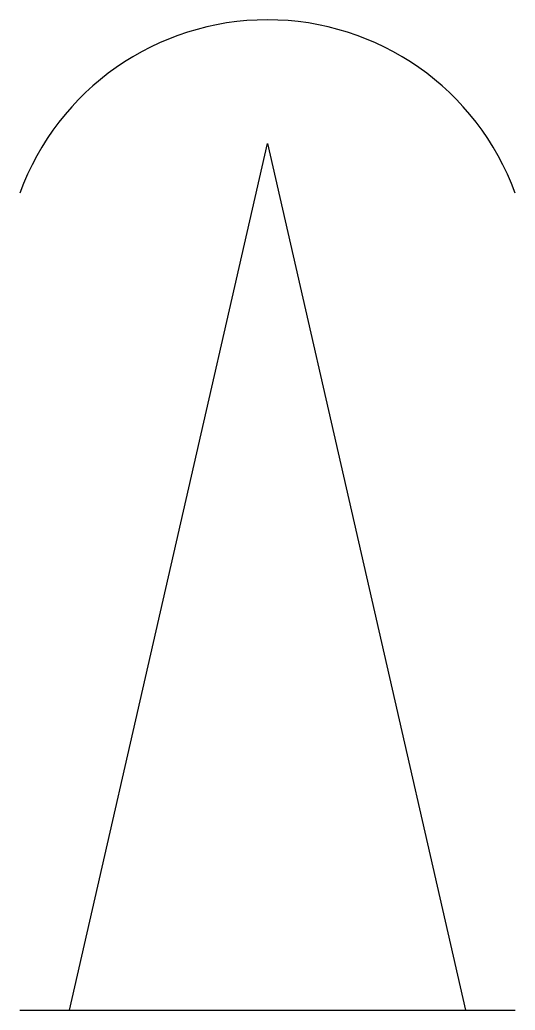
# Model space of a CAD drawing. Extents: x -1 to 1, y 0 to 4.
import ezdxf

# ---------------------------------------------------------------- set-up
doc = ezdxf.new("R2010")
doc.units = 0
doc.layers.get('0').update_dxf_attribs({"linetype": 'CONTINUOUS'})

msp = doc.modelspace()

# ---------------------------------------------------------------- linework, layer by layer
at = {"color": 0}
for p, q in [((-0.8, 0), (0, 3.5)), ((0, 3.5), (0.8, 0)), ((-1, 0), (1, 0))]:
    msp.add_line(p, q, dxfattribs=at)
msp.add_arc((0, 2.9357), 1.0643, 20.016, 159.984, dxfattribs=at)

doc.saveas('drawing.dxf')
